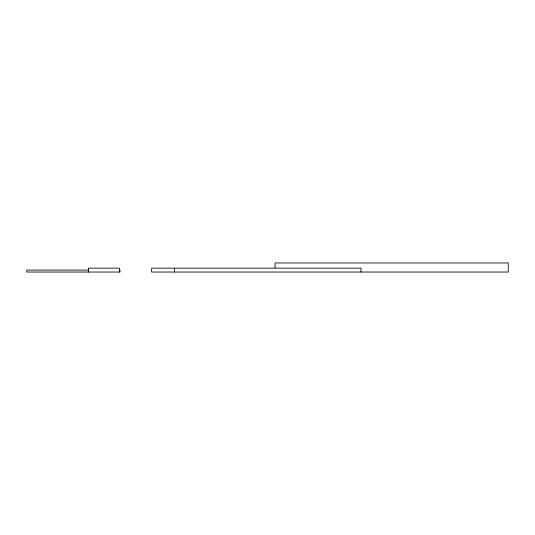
<?xml version="1.0" encoding="UTF-8"?>
<svg xmlns="http://www.w3.org/2000/svg" width="535" height="535" viewBox="0 0 535 535"><rect width="100%" height="100%" fill="white"/><g stroke="black" fill="none" stroke-linecap="round" stroke-linejoin="round"><path stroke-width="0.8" d="M88.375 270.088L26.75 270.088L26.75 272.034L120.027 272.034L120.027 270.088M360.958 272.034L360.958 268.149L151.652 268.149L151.652 272.034L508.25 272.034L508.25 262.966L275.064 262.966L275.064 267.915M174.41 268.149L174.41 272.034M119.465 272.034L119.465 268.149L88.369 268.149L88.369 272.034"/></g></svg>
